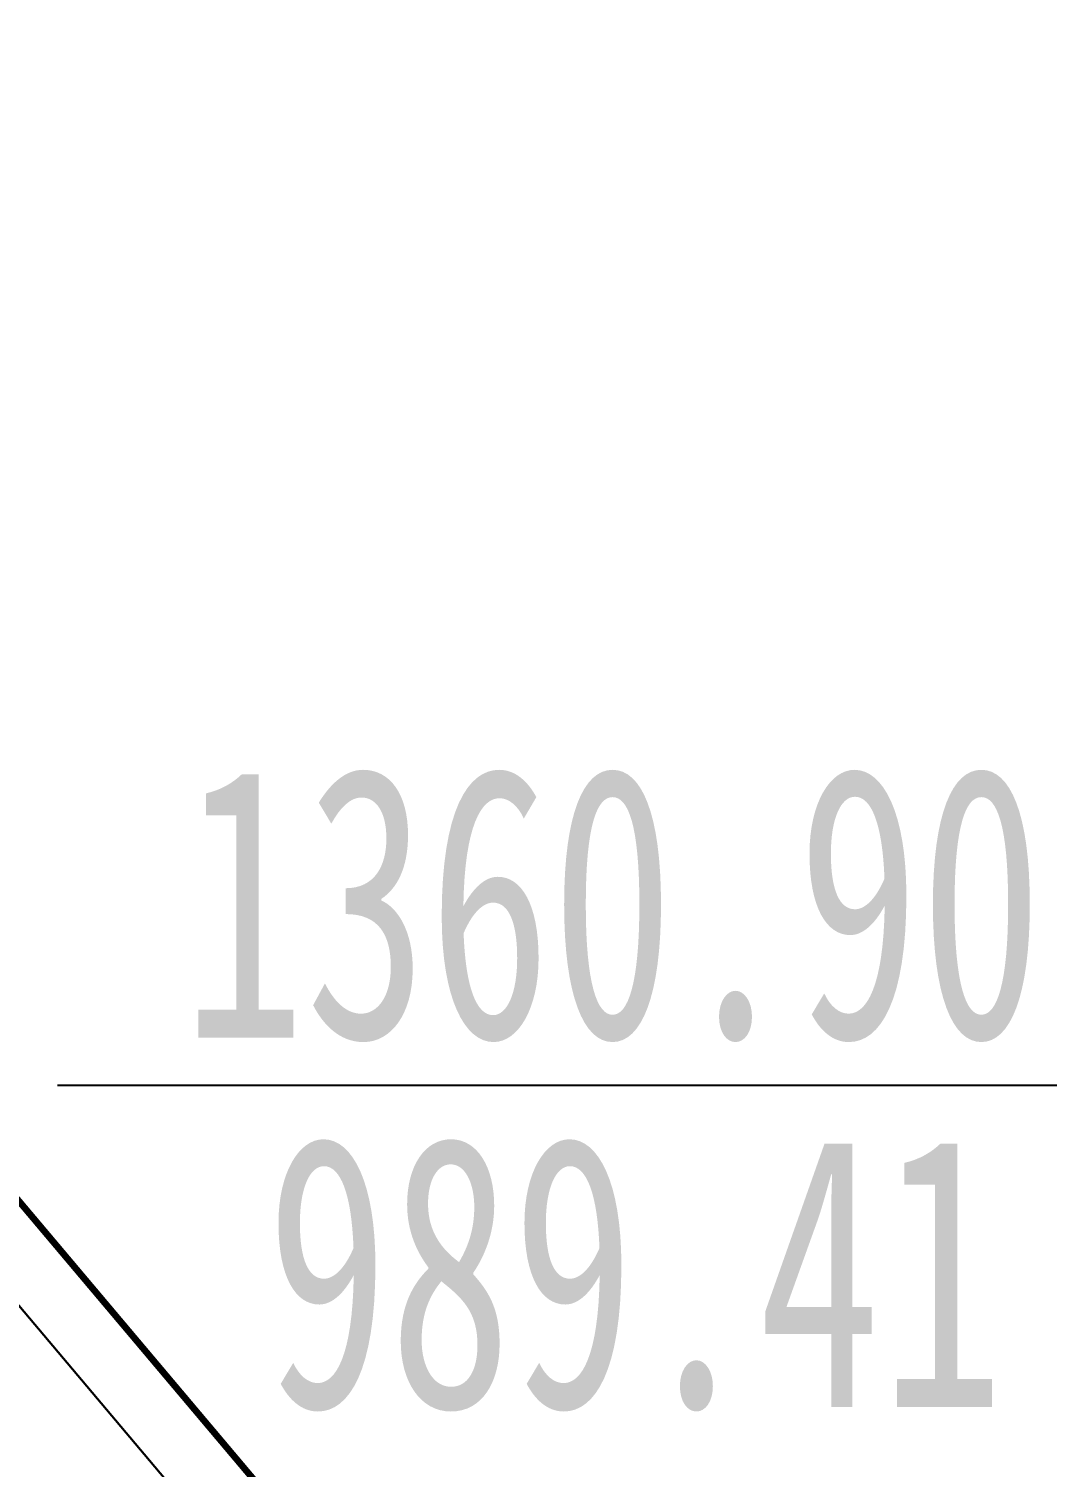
# Model space of a CAD drawing. Header units: millimetres. Extents: x 37412591 to 74834139, y 4258245 to 8527567.
# Drawn here: x 37413838.6 to 37413913.8, y 4259842.5 to 4259948.6 of the extents above; entities that cross this region are included whole.
import ezdxf

# ---------------------------------------------------------------- set-up
doc = ezdxf.new("R2010")
doc.units = ezdxf.units.MM
doc.layers.add('保安煤柱线', color=1, linetype='线圈线（保安煤柱线） ----0-----0----0-----0----0-----0--', lineweight=30)
doc.layers.add('钻孔', color=7, linetype='Continuous')
doc.styles.get("Standard").update_dxf_attribs({"font": 'simfang.ttf', "width": 0.6667})
doc.styles.add('标准', font='SimSun.ttf', dxfattribs={"width": 0.667})
doc.linetypes.add('FENCELINE1', pattern='A,6.35,-2.54,[133,ltypeshp.shx,S=2.54,R=0,X=-2.54,Y=0],-2.54,25.4', length=36.83)
doc.linetypes.add('线圈线（保安煤柱线） ----0-----0----0-----0----0-----0--', pattern='A,14.5,-2,[133,ltypeshp.shx,S=0.5,R=0,X=0,Y=0],-3,25.4', length=44.9)

msp = doc.modelspace()

# ---------------------------------------------------------------- linework, layer by layer
at = {"color": 3, "lineweight": 100, "ltscale": 10}
msp.add_polyline3d([(37415661.38, 4263247.38, 0), (37416018.55, 4261181.59, 0), (37416028.51, 4260479.55, 0), (37416063.68, 4259635.34, 0), (37416077.34, 4259307.43, 0), (37416079.21, 4259262.51, 0), (37415873.11, 4258928.31, 0), (37415672.63, 4258832.98, 0), (37415452.62, 4258728.36, 0), (37415109.19, 4258629.51, 0), (37414924.15, 4258576.4, 0), (37412941.65, 4260923.05, 0), (37413501.52, 4261401.53, 0)], dxfattribs=at)
at = {"layer": '保安煤柱线', "color": 1, "linetype": 'FENCELINE1', "lineweight": 30, "ltscale": 2}
msp.add_line((37412934.63, 4260923.63, 4911.4), (37414922.44, 4258570.71, 4911.4), dxfattribs=at)
at = {"layer": '钻孔', "linetype": 'Continuous', "elevation": 4910.12}
msp.add_lwpolyline([(37413931.13, 4259870.68), (37413840.76, 4259870.68)], dxfattribs=at)

# ---------------------------------------------------------------- texts
at = {"layer": '钻孔', "color": 1, "insert": (37413849.97, 4259894.21, 6565.02), "char_height": 20, "width": 80.8922, "attachment_point": 1}
msp.add_mtext('1360.90', dxfattribs=at)
at = {"layer": '钻孔', "insert": (37413856.14, 4259866.96, 4910.12), "char_height": 20, "width": 80.8922, "attachment_point": 1, "style": '标准'}
msp.add_mtext('989.41', dxfattribs=at)

doc.saveas('drawing.dxf')
